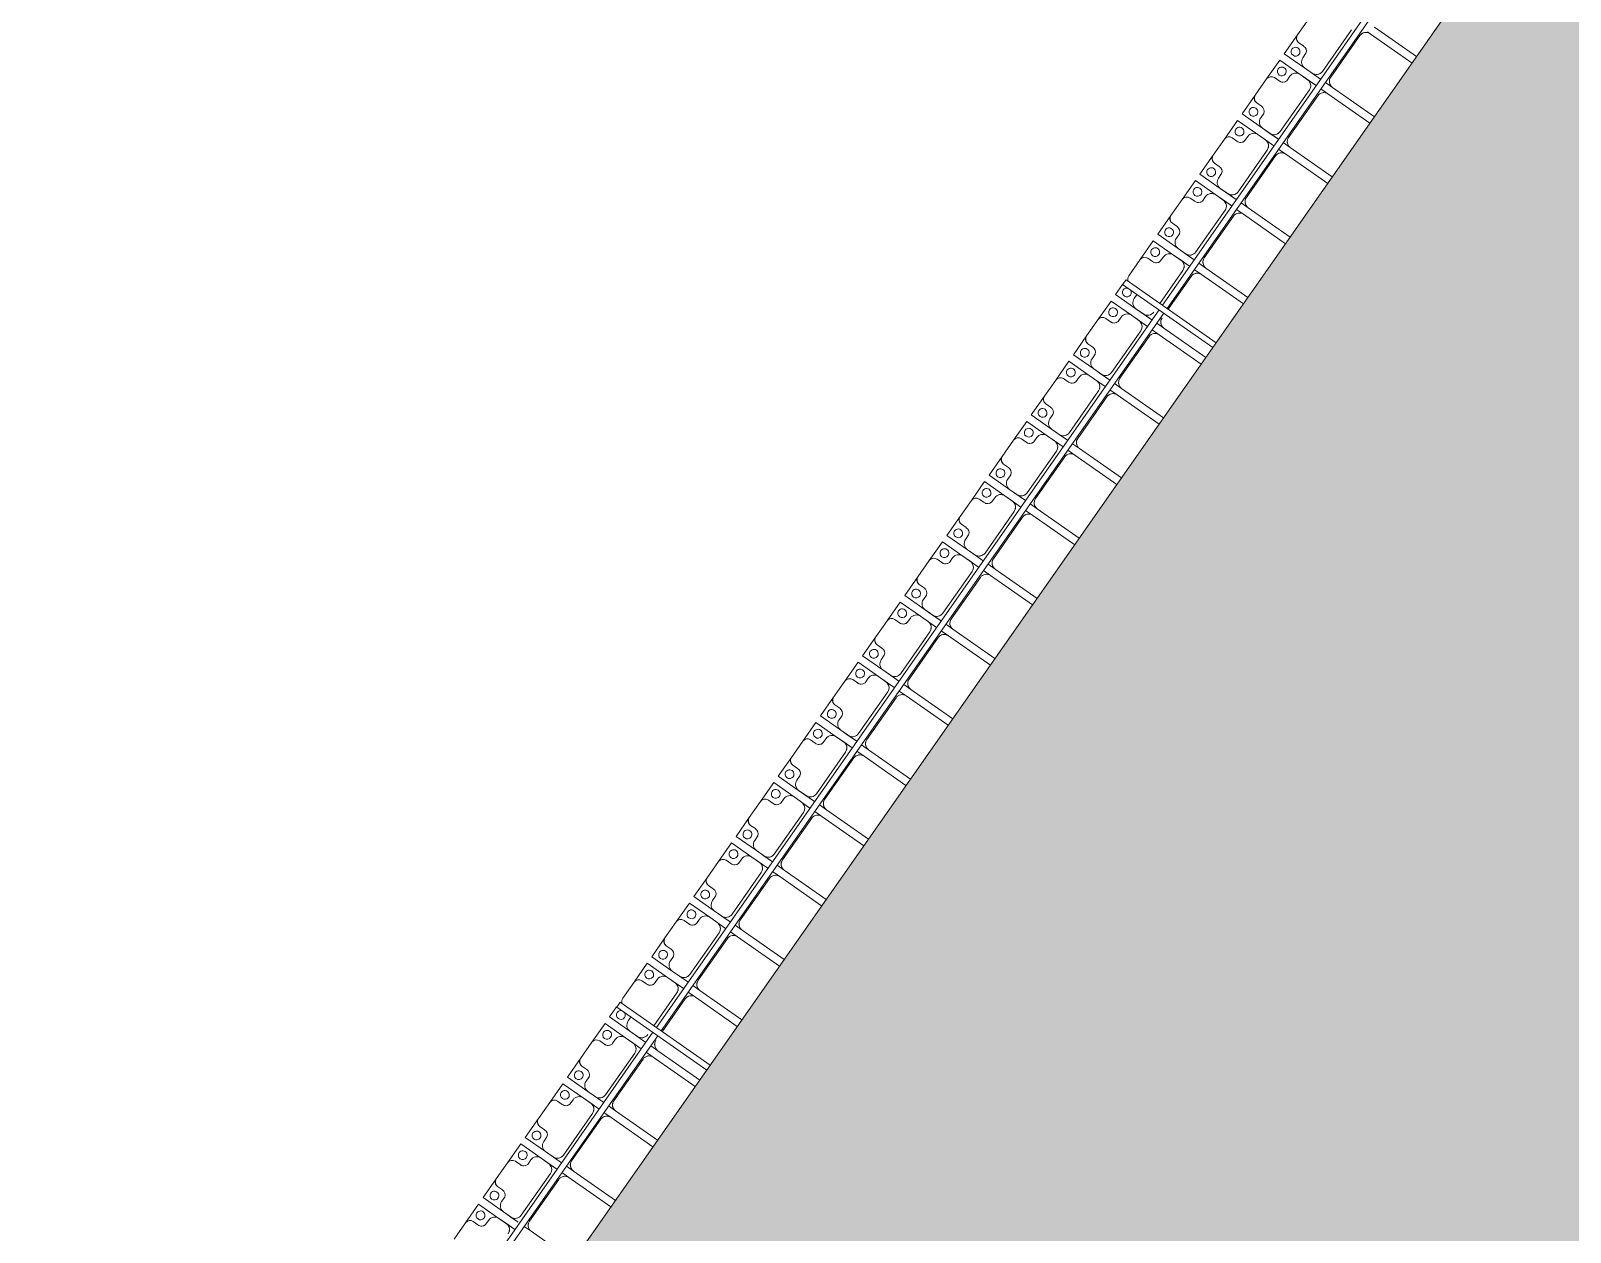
# Model space of a CAD drawing. Header units: millimetres. Extents: x -861324 to 439029, y -308065 to 694685.
# Drawn here: x -465898 to -455428, y 256241 to 264415 of the extents above; entities that cross this region are included whole.
import ezdxf

# ---------------------------------------------------------------- set-up
doc = ezdxf.new("R2010")
doc.units = ezdxf.units.MM
for name, color, linetype, lineweight in [('A-DETL-GENF', 92, 'Continuous', 9), ('A-DETL-THIN', 151, 'Continuous', 9), ('A-GENM', 13, 'Continuous', 9), ('S-BEAM', 12, 'Continuous', 9)]:
    doc.layers.add(name, color=color, linetype=linetype, lineweight=lineweight)

# ---------------------------------------------------------------- blocks, each defined once
blk = doc.blocks.new('Dầm C52 - Hộp 40x60-19816-BỐ TRÍ BÈ PIN HỒ BẢN MÒNG')
at = {"layer": 'S-BEAM', "color": 7}
for p, q in [((-145891, -20), (-145891, 20)), ((-145891, 20), (-145143, 20)), ((-145143, -20), (-145891, -20))]:
    blk.add_line(p, q, dxfattribs=at)
blk = doc.blocks.new('Dai phaodi lai - DẢI PHAO ĐI LẠI-19048-BỐ TRÍ BÈ PIN HỒ BẢN MÒNG')
at = {"layer": 'A-GENM', "color": 7}
for p, q in [((13223, -348), (13223, 0)), ((13277, 0), (13277, -348)), ((13723, -348), (13723, 0)), ((13777, 0), (13777, -348)), ((14223, -348), (14223, 0)), ((14277, 0), (14277, -348)), ((14723, -348), (14723, 0)), ((14777, 0), (14777, -348)), ((15223, -348), (15223, 0)), ((15277, 0), (15277, -348)), ((15723, -348), (15723, 0)), ((15777, 0), (15777, -348)), ((16223, -348), (16223, 0)), ((16277, 0), (16277, -348)), ((16723, -348), (16723, 0)), ((16777, 0), (16777, -348)), ((17223, -348), (17223, 0)), ((17277, 0), (17277, -348)), ((17723, -348), (17723, 0)), ((17777, 0), (17777, -348)), ((18223, -348), (18223, 0)), ((18277, 0), (18277, -348)), ((18723, -348), (18723, 0)), ((18777, 0), (18777, -348)), ((19223, -348), (19223, 0)), ((19277, 0), (19277, -348)), ((19723, -348), (19723, 0)), ((19777, 0), (19777, -348)), ((20223, -348), (20223, 0)), ((20277, 0), (20277, -348)), ((20723, -348), (20723, 0)), ((20777, 0), (20777, -348)), ((21223, -348), (21223, 0)), ((21277, 0), (21277, -348)), ((21723, -348), (21723, 0)), ((21777, 0), (21777, -348)), ((22223, -348), (22223, 0)), ((22277, 0), (22277, -348)), ((22723, -348), (22723, 0)), ((22777, 0), (22777, -348)), ((23223, -348), (23223, 0)), ((13277, -370), (13277, -348)), ((13327, -398), (13673, -398)), ((13723, -348), (13723, -407)), ((13777, -407), (13777, -348)), ((13827, -398), (14173, -398)), ((14223, -348), (14223, -407)), ((14277, -407), (14277, -348)), ((14327, -398), (14673, -398)), ((14723, -348), (14723, -407)), ((14777, -407), (14777, -348)), ((14827, -398), (15173, -398)), ((15223, -348), (15223, -407)), ((15277, -407), (15277, -348)), ((15327, -398), (15600, -398)), ((15723, -348), (15723, -407)), ((15777, -407), (15777, -348)), ((15827, -398), (16173, -398)), ((16223, -348), (16223, -407)), ((16277, -407), (16277, -348)), ((16327, -398), (16673, -398)), ((16723, -348), (16723, -407)), ((16777, -407), (16777, -348)), ((16827, -398), (17173, -398)), ((17223, -348), (17223, -407)), ((17277, -407), (17277, -348)), ((17327, -398), (17673, -398)), ((17723, -348), (17723, -407)), ((17777, -407), (17777, -348)), ((17827, -398), (18173, -398)), ((18223, -348), (18223, -407)), ((18277, -407), (18277, -348)), ((18327, -398), (18673, -398)), ((18723, -348), (18723, -407)), ((18777, -407), (18777, -348)), ((18827, -398), (19173, -398)), ((19223, -348), (19223, -407)), ((19277, -407), (19277, -348)), ((19327, -398), (19673, -398)), ((19723, -348), (19723, -407)), ((19777, -407), (19777, -348)), ((19827, -398), (20173, -398)), ((20223, -348), (20223, -407)), ((20277, -407), (20277, -348)), ((20327, -398), (20673, -398)), ((20723, -348), (20723, -407)), ((20777, -407), (20777, -348)), ((20827, -398), (21173, -398)), ((21223, -348), (21223, -407)), ((21277, -407), (21277, -348)), ((21327, -398), (21600, -398)), ((21723, -348), (21723, -407)), ((21777, -407), (21777, -348)), ((21827, -398), (22173, -398)), ((22223, -348), (22223, -407)), ((22277, -407), (22277, -348)), ((22327, -398), (22673, -398)), ((22723, -348), (22723, -407)), ((22777, -407), (22777, -348)), ((22827, -398), (23173, -398)), ((23223, -348), (23223, -407)), ((13673, -467), (13327, -467)), ((13723, -447), (13723, -517)), ((13723, -579), (13723, -517)), ((13777, -517), (13777, -447)), ((13777, -517), (13777, -579)), ((14173, -467), (13827, -467)), ((14223, -447), (14223, -517)), ((14223, -579), (14223, -517)), ((14277, -517), (14277, -447)), ((14277, -517), (14277, -579)), ((14673, -467), (14327, -467)), ((14723, -447), (14723, -517)), ((14723, -579), (14723, -517)), ((14777, -517), (14777, -447)), ((14777, -517), (14777, -579)), ((15173, -467), (14827, -467)), ((15223, -447), (15223, -517)), ((15223, -579), (15223, -517)), ((15277, -517), (15277, -447)), ((15277, -517), (15277, -579)), ((15600, -467), (15327, -467)), ((15723, -447), (15723, -517)), ((15723, -579), (15723, -517)), ((15777, -517), (15777, -447)), ((15777, -517), (15777, -579)), ((16173, -467), (15827, -467)), ((16223, -447), (16223, -517)), ((16223, -579), (16223, -517)), ((16277, -517), (16277, -447)), ((16277, -517), (16277, -579)), ((16673, -467), (16327, -467)), ((16723, -447), (16723, -517)), ((16723, -579), (16723, -517)), ((16777, -517), (16777, -447)), ((16777, -517), (16777, -579)), ((17173, -467), (16827, -467)), ((17223, -447), (17223, -517)), ((17223, -579), (17223, -517)), ((17277, -517), (17277, -447)), ((17277, -517), (17277, -579)), ((17673, -467), (17327, -467)), ((17723, -447), (17723, -517)), ((17723, -579), (17723, -517)), ((17777, -517), (17777, -447)), ((17777, -517), (17777, -579)), ((18173, -467), (17827, -467)), ((18223, -447), (18223, -517)), ((18223, -579), (18223, -517)), ((18277, -510), (18277, -447)), ((18277, -517), (18277, -579)), ((18673, -467), (18327, -467)), ((18723, -447), (18723, -517)), ((18723, -579), (18723, -517)), ((18777, -517), (18777, -447)), ((18777, -517), (18777, -579)), ((19173, -467), (18827, -467)), ((19223, -447), (19223, -517)), ((19223, -579), (19223, -517)), ((19277, -517), (19277, -447)), ((19277, -517), (19277, -579)), ((19673, -467), (19327, -467)), ((19723, -447), (19723, -517)), ((19723, -579), (19723, -517)), ((19777, -517), (19777, -447)), ((19777, -517), (19777, -579)), ((20173, -467), (19827, -467)), ((20223, -447), (20223, -517)), ((20223, -579), (20223, -517)), ((20277, -517), (20277, -447)), ((20277, -517), (20277, -579)), ((20673, -467), (20327, -467)), ((20723, -447), (20723, -517)), ((20723, -579), (20723, -517)), ((20777, -517), (20777, -447)), ((20777, -517), (20777, -579)), ((21173, -467), (20827, -467)), ((21223, -450), (21223, -517)), ((21223, -579), (21223, -517)), ((21277, -517), (21277, -447)), ((21277, -517), (21277, -579)), ((21600, -467), (21327, -467)), ((21723, -447), (21723, -517)), ((21723, -579), (21723, -517)), ((21777, -517), (21777, -447)), ((21777, -517), (21777, -579)), ((22173, -467), (21827, -467)), ((22223, -447), (22223, -517)), ((22223, -579), (22223, -517)), ((22277, -517), (22277, -447)), ((22277, -517), (22277, -579)), ((22673, -467), (22327, -467)), ((22723, -447), (22723, -517)), ((22723, -579), (22723, -517)), ((22777, -517), (22777, -447)), ((22777, -517), (22777, -579)), ((23173, -467), (22827, -467)), ((23223, -457), (23223, -517)), ((23223, -579), (23223, -517)), ((23277, -517), (23277, -447)), ((23277, -517), (23277, -579)), ((13723, -579), (13723, -748)), ((13723, -748), (13723, -579)), ((13777, -748), (13777, -579)), ((13777, -579), (13777, -748)), ((14223, -579), (14223, -748)), ((14223, -748), (14223, -579)), ((14277, -748), (14277, -579)), ((14277, -579), (14277, -748)), ((14723, -579), (14723, -748)), ((14723, -748), (14723, -579)), ((14777, -748), (14777, -579)), ((14777, -579), (14777, -748)), ((15223, -579), (15223, -748)), ((15223, -748), (15223, -579)), ((15277, -748), (15277, -579)), ((15277, -579), (15277, -748)), ((15723, -579), (15723, -748)), ((15723, -748), (15723, -579)), ((15777, -748), (15777, -579)), ((15777, -579), (15777, -748)), ((16223, -579), (16223, -748)), ((16223, -748), (16223, -579)), ((16277, -748), (16277, -579)), ((16277, -579), (16277, -748)), ((16723, -579), (16723, -748)), ((16723, -748), (16723, -579)), ((16777, -748), (16777, -579)), ((16777, -579), (16777, -748)), ((17223, -579), (17223, -748)), ((17223, -748), (17223, -579)), ((17277, -748), (17277, -579)), ((17277, -579), (17277, -748)), ((17723, -579), (17723, -748)), ((17723, -748), (17723, -579)), ((17777, -748), (17777, -579)), ((17777, -579), (17777, -748)), ((18223, -579), (18223, -748)), ((18223, -748), (18223, -579)), ((18277, -748), (18277, -579)), ((18277, -579), (18277, -748)), ((18723, -579), (18723, -748)), ((18723, -748), (18723, -579)), ((18777, -748), (18777, -579)), ((18777, -579), (18777, -748)), ((19223, -579), (19223, -748)), ((19223, -748), (19223, -579)), ((19277, -748), (19277, -579)), ((19277, -579), (19277, -748)), ((19723, -579), (19723, -748)), ((19723, -748), (19723, -579)), ((19777, -748), (19777, -579)), ((19777, -579), (19777, -748)), ((20223, -579), (20223, -748)), ((20223, -748), (20223, -579)), ((20277, -748), (20277, -579)), ((20277, -579), (20277, -748)), ((20723, -579), (20723, -748)), ((20723, -748), (20723, -579)), ((20777, -748), (20777, -579)), ((20777, -579), (20777, -748)), ((21223, -579), (21223, -748)), ((21223, -748), (21223, -579)), ((21277, -748), (21277, -579)), ((21277, -579), (21277, -748)), ((21723, -579), (21723, -748)), ((21723, -748), (21723, -579)), ((21777, -748), (21777, -579)), ((21777, -579), (21777, -748)), ((22223, -579), (22223, -748)), ((22223, -748), (22223, -579)), ((22277, -748), (22277, -579)), ((22277, -579), (22277, -748)), ((22723, -579), (22723, -748)), ((22723, -748), (22723, -579)), ((22777, -748), (22777, -579)), ((22777, -579), (22777, -748)), ((23223, -579), (23223, -748)), ((23223, -748), (23223, -579)), ((23277, -748), (23277, -579)), ((23277, -579), (23277, -748)), ((13605, -710), (13605, -671)), ((13636, -629), (13673, -629)), ((13636, -629), (13673, -629)), ((13673, -629), (13636, -629)), ((13827, -629), (13864, -629)), ((13827, -629), (13864, -629)), ((13864, -629), (13827, -629)), ((13895, -671), (13895, -710)), ((14105, -710), (14105, -671)), ((14136, -629), (14173, -629)), ((14136, -629), (14173, -629)), ((14173, -629), (14136, -629)), ((14327, -629), (14364, -629)), ((14327, -629), (14364, -629)), ((14364, -629), (14327, -629)), ((14395, -671), (14395, -710)), ((14605, -710), (14605, -671)), ((14636, -629), (14673, -629)), ((14636, -629), (14673, -629)), ((14673, -629), (14636, -629)), ((14827, -629), (14864, -629)), ((14827, -629), (14864, -629)), ((14864, -629), (14827, -629)), ((14895, -671), (14895, -710)), ((15105, -710), (15105, -671)), ((15136, -629), (15173, -629)), ((15136, -629), (15173, -629)), ((15173, -629), (15136, -629)), ((15327, -629), (15364, -629)), ((15327, -629), (15364, -629)), ((15364, -629), (15327, -629)), ((15395, -671), (15395, -710)), ((15636, -629), (15673, -629)), ((15636, -629), (15673, -629)), ((15673, -629), (15636, -629)), ((15827, -629), (15864, -629)), ((15827, -629), (15864, -629)), ((15864, -629), (15827, -629)), ((15895, -671), (15895, -710)), ((16105, -710), (16105, -671)), ((16136, -629), (16173, -629)), ((16136, -629), (16173, -629)), ((16173, -629), (16136, -629)), ((16327, -629), (16364, -629)), ((16327, -629), (16364, -629)), ((16364, -629), (16327, -629)), ((16395, -671), (16395, -710)), ((16605, -710), (16605, -671)), ((16636, -629), (16673, -629)), ((16636, -629), (16673, -629)), ((16673, -629), (16636, -629)), ((16827, -629), (16864, -629)), ((16827, -629), (16864, -629)), ((16864, -629), (16827, -629)), ((16895, -671), (16895, -710)), ((17105, -710), (17105, -671)), ((17136, -629), (17173, -629)), ((17136, -629), (17173, -629)), ((17173, -629), (17136, -629)), ((17327, -629), (17364, -629)), ((17327, -629), (17364, -629)), ((17364, -629), (17327, -629)), ((17395, -671), (17395, -710)), ((17605, -710), (17605, -671)), ((17636, -629), (17673, -629)), ((17636, -629), (17673, -629)), ((17673, -629), (17636, -629)), ((17827, -629), (17864, -629)), ((17827, -629), (17864, -629)), ((17864, -629), (17827, -629)), ((17895, -671), (17895, -710)), ((18105, -710), (18105, -671)), ((18136, -629), (18173, -629)), ((18136, -629), (18173, -629)), ((18173, -629), (18136, -629)), ((18327, -629), (18364, -629)), ((18327, -629), (18364, -629)), ((18364, -629), (18327, -629)), ((18395, -671), (18395, -710)), ((18605, -710), (18605, -671)), ((18636, -629), (18673, -629)), ((18636, -629), (18673, -629)), ((18673, -629), (18636, -629)), ((18827, -629), (18864, -629)), ((18827, -629), (18864, -629)), ((18864, -629), (18827, -629)), ((18895, -671), (18895, -710)), ((19105, -710), (19105, -671)), ((19136, -629), (19173, -629)), ((19136, -629), (19173, -629)), ((19173, -629), (19136, -629)), ((19327, -629), (19364, -629)), ((19327, -629), (19364, -629)), ((19364, -629), (19327, -629)), ((19395, -671), (19395, -710)), ((19605, -710), (19605, -671)), ((19636, -629), (19673, -629)), ((19636, -629), (19673, -629)), ((19673, -629), (19636, -629)), ((19827, -629), (19864, -629)), ((19827, -629), (19864, -629)), ((19864, -629), (19827, -629)), ((19895, -671), (19895, -710)), ((20105, -710), (20105, -671)), ((20136, -629), (20173, -629)), ((20136, -629), (20173, -629)), ((20173, -629), (20136, -629)), ((20327, -629), (20364, -629)), ((20327, -629), (20364, -629)), ((20364, -629), (20327, -629)), ((20395, -671), (20395, -710)), ((20605, -710), (20605, -671)), ((20636, -629), (20673, -629)), ((20636, -629), (20673, -629)), ((20673, -629), (20636, -629)), ((20827, -629), (20864, -629)), ((20827, -629), (20864, -629)), ((20864, -629), (20827, -629)), ((20895, -671), (20895, -710)), ((21105, -710), (21105, -671)), ((21136, -629), (21173, -629)), ((21136, -629), (21173, -629)), ((21173, -629), (21136, -629)), ((21327, -629), (21364, -629)), ((21327, -629), (21349, -629)), ((21349, -629), (21327, -629)), ((21395, -671), (21395, -710)), ((21395, -695), (21395, -710)), ((21395, -710), (21395, -695)), ((21636, -629), (21673, -629)), ((21636, -629), (21673, -629)), ((21673, -629), (21636, -629)), ((21827, -629), (21864, -629)), ((21827, -629), (21864, -629)), ((21864, -629), (21827, -629)), ((21895, -671), (21895, -710)), ((22105, -710), (22105, -671)), ((22136, -629), (22173, -629)), ((22136, -629), (22173, -629)), ((22173, -629), (22136, -629)), ((22327, -629), (22364, -629)), ((22327, -629), (22364, -629)), ((22364, -629), (22327, -629)), ((22395, -671), (22395, -710)), ((22605, -710), (22605, -671)), ((22636, -629), (22673, -629)), ((22636, -629), (22673, -629)), ((22673, -629), (22636, -629)), ((22827, -629), (22864, -629)), ((22827, -629), (22864, -629)), ((22864, -629), (22827, -629)), ((22895, -671), (22895, -710)), ((22895, -687), (22895, -710)), ((22895, -710), (22895, -687)), ((23105, -710), (23105, -671)), ((23136, -629), (23173, -629)), ((23136, -629), (23173, -629)), ((23173, -629), (23136, -629)), ((23327, -629), (23364, -629)), ((23327, -629), (23364, -629)), ((23364, -629), (23327, -629)), ((23395, -671), (23395, -710)), ((13433, -748), (13567, -748)), ((13723, -748), (13567, -748)), ((13567, -748), (13723, -748)), ((13933, -748), (13777, -748)), ((13777, -748), (13933, -748)), ((13933, -748), (14067, -748)), ((14223, -748), (14067, -748)), ((14067, -748), (14223, -748)), ((14433, -748), (14277, -748)), ((14277, -748), (14433, -748)), ((14433, -748), (14567, -748)), ((14723, -748), (14567, -748)), ((14567, -748), (14723, -748)), ((14933, -748), (14777, -748)), ((14777, -748), (14933, -748)), ((14933, -748), (15067, -748)), ((15223, -748), (15067, -748)), ((15067, -748), (15223, -748)), ((15433, -748), (15277, -748)), ((15277, -748), (15433, -748)), ((15433, -748), (15567, -748)), ((15723, -748), (15640, -748)), ((15640, -748), (15723, -748)), ((15933, -748), (15777, -748)), ((15777, -748), (15933, -748)), ((15933, -748), (16067, -748)), ((16223, -748), (16067, -748)), ((16067, -748), (16223, -748)), ((16433, -748), (16277, -748)), ((16277, -748), (16433, -748)), ((16433, -748), (16567, -748)), ((16723, -748), (16567, -748)), ((16567, -748), (16723, -748)), ((16933, -748), (16777, -748)), ((16777, -748), (16933, -748)), ((16933, -748), (17067, -748)), ((17223, -748), (17067, -748)), ((17067, -748), (17223, -748)), ((17433, -748), (17277, -748)), ((17277, -748), (17433, -748)), ((17433, -748), (17567, -748)), ((17723, -748), (17567, -748)), ((17567, -748), (17723, -748)), ((17933, -748), (17777, -748)), ((17777, -748), (17933, -748)), ((17933, -748), (18067, -748)), ((18223, -748), (18067, -748)), ((18067, -748), (18223, -748)), ((18433, -748), (18277, -748)), ((18277, -748), (18433, -748)), ((18433, -748), (18567, -748)), ((18723, -748), (18567, -748)), ((18567, -748), (18723, -748)), ((18933, -748), (18777, -748)), ((18777, -748), (18933, -748)), ((18933, -748), (19067, -748)), ((19223, -748), (19067, -748)), ((19067, -748), (19223, -748)), ((19433, -748), (19277, -748)), ((19277, -748), (19433, -748)), ((19433, -748), (19567, -748)), ((19723, -748), (19567, -748)), ((19567, -748), (19723, -748)), ((19933, -748), (19777, -748)), ((19777, -748), (19933, -748)), ((19933, -748), (20067, -748)), ((20223, -748), (20067, -748)), ((20067, -748), (20223, -748)), ((20433, -748), (20277, -748)), ((20277, -748), (20433, -748)), ((20433, -748), (20567, -748)), ((20723, -748), (20567, -748)), ((20567, -748), (20723, -748)), ((20933, -748), (20777, -748)), ((20777, -748), (20933, -748)), ((20933, -748), (21067, -748)), ((21223, -748), (21067, -748)), ((21067, -748), (21223, -748)), ((21433, -748), (21277, -748)), ((21277, -748), (21433, -748)), ((21433, -748), (21567, -748)), ((21723, -748), (21640, -748)), ((21640, -748), (21723, -748)), ((21933, -748), (21777, -748)), ((21777, -748), (21933, -748)), ((21933, -748), (22067, -748)), ((22223, -748), (22067, -748)), ((22067, -748), (22223, -748)), ((22433, -748), (22277, -748)), ((22277, -748), (22433, -748)), ((22433, -748), (22567, -748)), ((22723, -748), (22567, -748)), ((22567, -748), (22723, -748)), ((22933, -748), (22777, -748)), ((22777, -748), (22933, -748)), ((22933, -748), (23067, -748)), ((23223, -748), (23067, -748)), ((23067, -748), (23223, -748)), ((23433, -748), (23277, -748)), ((23277, -748), (23433, -748)), ((23433, -748), (23567, -748))]:
    blk.add_line(p, q, dxfattribs=at)
at = {"layer": 'A-GENM', "color": 9}
for p, q in [((13723, -348), (13723, -407)), ((13777, -407), (13777, -348)), ((14223, -348), (14223, -407)), ((14277, -407), (14277, -348)), ((14723, -348), (14723, -407)), ((14777, -407), (14777, -348)), ((15223, -348), (15223, -407)), ((15277, -407), (15277, -348)), ((15723, -348), (15723, -407)), ((15777, -407), (15777, -348)), ((16223, -348), (16223, -407)), ((16277, -407), (16277, -348)), ((16723, -348), (16723, -407)), ((16777, -407), (16777, -348)), ((17223, -348), (17223, -407)), ((17277, -407), (17277, -348)), ((17723, -348), (17723, -407)), ((17777, -407), (17777, -348)), ((18223, -348), (18223, -407)), ((18277, -407), (18277, -348)), ((18723, -348), (18723, -407)), ((18777, -407), (18777, -348)), ((19223, -348), (19223, -407)), ((19277, -407), (19277, -348)), ((19723, -348), (19723, -407)), ((19777, -407), (19777, -348)), ((20223, -348), (20223, -407)), ((20277, -407), (20277, -348)), ((20723, -348), (20723, -407)), ((20777, -407), (20777, -348)), ((21223, -348), (21223, -407)), ((21277, -407), (21277, -348)), ((21723, -348), (21723, -407)), ((21777, -407), (21777, -348)), ((22223, -348), (22223, -407)), ((22277, -407), (22277, -348)), ((22723, -348), (22723, -407)), ((22777, -407), (22777, -348)), ((23223, -348), (23223, -407)), ((13723, -447), (13723, -579)), ((13777, -579), (13777, -447)), ((14223, -447), (14223, -579)), ((14277, -579), (14277, -447)), ((14723, -447), (14723, -579)), ((14777, -579), (14777, -447)), ((15223, -447), (15223, -579)), ((15277, -579), (15277, -447)), ((15723, -447), (15723, -579)), ((15777, -579), (15777, -447)), ((16223, -447), (16223, -579)), ((16277, -579), (16277, -447)), ((16723, -447), (16723, -579)), ((16777, -579), (16777, -447)), ((17223, -447), (17223, -579)), ((17277, -579), (17277, -447)), ((17723, -447), (17723, -579)), ((17777, -579), (17777, -447)), ((18223, -447), (18223, -579)), ((18277, -579), (18277, -447)), ((18723, -447), (18723, -579)), ((18777, -579), (18777, -447)), ((19223, -447), (19223, -579)), ((19277, -579), (19277, -447)), ((19723, -447), (19723, -579)), ((19777, -579), (19777, -447)), ((20223, -447), (20223, -579)), ((20277, -579), (20277, -447)), ((20723, -447), (20723, -579)), ((20777, -579), (20777, -447)), ((21223, -450), (21223, -579)), ((21277, -579), (21277, -447)), ((21723, -447), (21723, -579)), ((21777, -579), (21777, -447)), ((22223, -447), (22223, -579)), ((22277, -579), (22277, -447)), ((22723, -447), (22723, -579)), ((22777, -579), (22777, -447)), ((23223, -457), (23223, -579)), ((23277, -579), (23277, -447)), ((13673, -629), (13636, -629)), ((13864, -629), (13827, -629)), ((14173, -629), (14136, -629)), ((14364, -629), (14327, -629)), ((14673, -629), (14636, -629)), ((14864, -629), (14827, -629)), ((15173, -629), (15136, -629)), ((15364, -629), (15327, -629)), ((15673, -629), (15636, -629)), ((15864, -629), (15827, -629)), ((16173, -629), (16136, -629)), ((16364, -629), (16327, -629)), ((16673, -629), (16636, -629)), ((16864, -629), (16827, -629)), ((17173, -629), (17136, -629)), ((17364, -629), (17327, -629)), ((17673, -629), (17636, -629)), ((17864, -629), (17827, -629)), ((18173, -629), (18136, -629)), ((18364, -629), (18327, -629)), ((18673, -629), (18636, -629)), ((18864, -629), (18827, -629)), ((19173, -629), (19136, -629)), ((19364, -629), (19327, -629)), ((19673, -629), (19636, -629)), ((19864, -629), (19827, -629)), ((20173, -629), (20136, -629)), ((20364, -629), (20327, -629)), ((20673, -629), (20636, -629)), ((20864, -629), (20827, -629)), ((21173, -629), (21136, -629)), ((21349, -629), (21327, -629)), ((21395, -710), (21395, -695)), ((21673, -629), (21636, -629)), ((21864, -629), (21827, -629)), ((22173, -629), (22136, -629)), ((22364, -629), (22327, -629)), ((22673, -629), (22636, -629)), ((22864, -629), (22827, -629)), ((22895, -710), (22895, -687)), ((23173, -629), (23136, -629)), ((23364, -629), (23327, -629))]:
    blk.add_line(p, q, dxfattribs=at)
at = {"layer": 'A-GENM', "color": 7}
for centre, radius, start, end in [((13327, -348), 50, 180, 270), ((13327, -348), 50, 180, 255), ((13673, -348), 50, 270, 360), ((13673, -348), 50, 270, 345), ((13827, -348), 50, 180, 270), ((13827, -348), 50, 180, 255), ((14173, -348), 50, 270, 360), ((14173, -348), 50, 270, 345), ((14327, -348), 50, 180, 270), ((14327, -348), 50, 180, 255), ((14673, -348), 50, 270, 360), ((14673, -348), 50, 270, 345), ((14827, -348), 50, 180, 270), ((14827, -348), 50, 180, 255), ((15173, -348), 50, 270, 360), ((15173, -348), 50, 270, 345), ((15327, -348), 50, 180, 270), ((15327, -348), 50, 180, 255), ((15673, -348), 50, 270, 360), ((15673, -348), 50, 270, 345), ((15827, -348), 50, 180, 270), ((15827, -348), 50, 180, 255), ((16173, -348), 50, 270, 360), ((16173, -348), 50, 270, 345), ((16327, -348), 50, 180, 270), ((16327, -348), 50, 180, 255), ((16673, -348), 50, 270, 360), ((16673, -348), 50, 270, 345), ((16827, -348), 50, 180, 270), ((16827, -348), 50, 180, 255), ((17173, -348), 50, 270, 360), ((17173, -348), 50, 270, 345), ((17327, -348), 50, 180, 270), ((17327, -348), 50, 180, 255), ((17673, -348), 50, 270, 360), ((17673, -348), 50, 270, 345), ((17827, -348), 50, 180, 270), ((17827, -348), 50, 180, 255), ((18173, -348), 50, 270, 360), ((18173, -348), 50, 270, 345), ((18327, -348), 50, 180, 270), ((18327, -348), 50, 180, 255), ((18673, -348), 50, 270, 360), ((18673, -348), 50, 270, 345), ((18827, -348), 50, 180, 270), ((18827, -348), 50, 180, 255), ((19173, -348), 50, 270, 360), ((19173, -348), 50, 270, 345), ((19327, -348), 50, 180, 270), ((19327, -348), 50, 180, 255), ((19673, -348), 50, 270, 360), ((19673, -348), 50, 270, 345), ((19827, -348), 50, 180, 270), ((19827, -348), 50, 180, 255), ((20173, -348), 50, 270, 360), ((20173, -348), 50, 270, 345), ((20327, -348), 50, 180, 270), ((20327, -348), 50, 180, 255), ((20673, -348), 50, 270, 360), ((20673, -348), 50, 270, 345), ((20827, -348), 50, 180, 270), ((20827, -348), 50, 180, 255), ((21173, -348), 50, 270, 360), ((21173, -348), 50, 270, 345), ((21327, -348), 50, 180, 270), ((21327, -348), 50, 180, 255), ((21673, -348), 50, 270, 360), ((21673, -348), 50, 270, 345), ((21827, -348), 50, 180, 270), ((21827, -348), 50, 180, 255), ((22173, -348), 50, 270, 360), ((22173, -348), 50, 270, 345), ((22327, -348), 50, 180, 270), ((22327, -348), 50, 180, 255), ((22673, -348), 50, 270, 360), ((22673, -348), 50, 270, 345), ((22827, -348), 50, 180, 270), ((22827, -348), 50, 180, 255), ((23173, -348), 50, 270, 360), ((23173, -348), 50, 270, 345), ((13673, -517), 50, 360, 90), ((13673, -517), 50, 360, 75), ((13827, -517), 50, 90, 180), ((13827, -517), 50, 90, 165), ((14173, -517), 50, 360, 90), ((14173, -517), 50, 360, 75), ((14327, -517), 50, 90, 180), ((14327, -517), 50, 90, 165), ((14673, -517), 50, 360, 90), ((14673, -517), 50, 360, 75), ((14827, -517), 50, 90, 180), ((14827, -517), 50, 90, 165), ((15173, -517), 50, 360, 90), ((15173, -517), 50, 360, 75), ((15327, -517), 50, 90, 180), ((15327, -517), 50, 90, 165), ((15673, -517), 50, 360, 90), ((15673, -517), 50, 360, 75), ((15827, -517), 50, 90, 180), ((15827, -517), 50, 90, 165), ((16173, -517), 50, 360, 90), ((16173, -517), 50, 360, 75), ((16327, -517), 50, 90, 180), ((16327, -517), 50, 90, 165), ((16673, -517), 50, 360, 90), ((16673, -517), 50, 360, 75), ((16827, -517), 50, 90, 180), ((16827, -517), 50, 90, 165), ((17173, -517), 50, 360, 90), ((17173, -517), 50, 360, 75), ((17327, -517), 50, 90, 180), ((17327, -517), 50, 90, 165), ((17673, -517), 50, 360, 90), ((17673, -517), 50, 360, 75), ((17827, -517), 50, 90, 180), ((17827, -517), 50, 90, 165), ((18173, -517), 50, 360, 90), ((18173, -517), 50, 360, 75), ((18327, -517), 50, 90, 180), ((18327, -517), 50, 90, 165), ((18673, -517), 50, 360, 90), ((18673, -517), 50, 360, 75), ((18827, -517), 50, 90, 180), ((18827, -517), 50, 90, 165), ((19173, -517), 50, 360, 90), ((19173, -517), 50, 360, 75), ((19327, -517), 50, 90, 180), ((19327, -517), 50, 90, 165), ((19673, -517), 50, 360, 90), ((19673, -517), 50, 360, 75), ((19827, -517), 50, 90, 180), ((19827, -517), 50, 90, 165), ((20173, -517), 50, 360, 90), ((20173, -517), 50, 360, 75), ((20327, -517), 50, 90, 180), ((20327, -517), 50, 90, 165), ((20673, -517), 50, 360, 90), ((20673, -517), 50, 360, 75), ((20827, -517), 50, 90, 180), ((20827, -517), 50, 90, 165), ((21173, -517), 50, 360, 90), ((21173, -517), 50, 360, 75), ((21327, -517), 50, 90, 180), ((21327, -517), 50, 90, 165), ((21673, -517), 50, 360, 90), ((21673, -517), 50, 360, 75), ((21827, -517), 50, 90, 180), ((21827, -517), 50, 90, 165), ((22173, -517), 50, 360, 90), ((22173, -517), 50, 360, 75), ((22327, -517), 50, 90, 180), ((22327, -517), 50, 90, 165), ((22673, -517), 50, 360, 90), ((22673, -517), 50, 360, 75), ((22827, -517), 50, 90, 180), ((22827, -517), 50, 90, 165), ((23173, -517), 50, 360, 90), ((23173, -517), 50, 360, 75), ((23327, -517), 50, 90, 180), ((23327, -517), 50, 90, 165), ((13673, -579), 50, 270, 360), ((13673, -579), 50, 270, 360), ((13673, -579), 50, 270, 360), ((13827, -579), 50, 180, 270), ((13827, -579), 50, 180, 270), ((13827, -579), 50, 180, 270), ((14173, -579), 50, 270, 360), ((14173, -579), 50, 270, 360), ((14173, -579), 50, 270, 360), ((14327, -579), 50, 180, 270), ((14327, -579), 50, 180, 270), ((14327, -579), 50, 180, 270), ((14673, -579), 50, 270, 360), ((14673, -579), 50, 270, 360), ((14673, -579), 50, 270, 360), ((14827, -579), 50, 180, 270), ((14827, -579), 50, 180, 270), ((14827, -579), 50, 180, 270), ((15173, -579), 50, 270, 360), ((15173, -579), 50, 270, 360), ((15173, -579), 50, 270, 360), ((15327, -579), 50, 180, 270), ((15327, -579), 50, 180, 270), ((15327, -579), 50, 180, 270), ((15673, -579), 50, 270, 360), ((15673, -579), 50, 270, 360), ((15673, -579), 50, 270, 360), ((15827, -579), 50, 180, 270), ((15827, -579), 50, 180, 270), ((15827, -579), 50, 180, 270), ((16173, -579), 50, 270, 360), ((16173, -579), 50, 270, 360), ((16173, -579), 50, 270, 360), ((16327, -579), 50, 180, 270), ((16327, -579), 50, 180, 270), ((16327, -579), 50, 180, 270), ((16673, -579), 50, 270, 360), ((16673, -579), 50, 270, 360), ((16673, -579), 50, 270, 360), ((16827, -579), 50, 180, 270), ((16827, -579), 50, 180, 270), ((16827, -579), 50, 180, 270), ((17173, -579), 50, 270, 360), ((17173, -579), 50, 270, 360), ((17173, -579), 50, 270, 360), ((17327, -579), 50, 180, 270), ((17327, -579), 50, 180, 270), ((17327, -579), 50, 180, 270), ((17673, -579), 50, 270, 360), ((17673, -579), 50, 270, 360), ((17673, -579), 50, 270, 360), ((17827, -579), 50, 180, 270), ((17827, -579), 50, 180, 270), ((17827, -579), 50, 180, 270), ((18173, -579), 50, 270, 360), ((18173, -579), 50, 270, 360), ((18173, -579), 50, 270, 360), ((18327, -579), 50, 180, 270), ((18327, -579), 50, 180, 270), ((18327, -579), 50, 180, 270), ((18673, -579), 50, 270, 360), ((18673, -579), 50, 270, 360), ((18673, -579), 50, 270, 360), ((18827, -579), 50, 180, 270), ((18827, -579), 50, 180, 270), ((18827, -579), 50, 180, 270), ((19173, -579), 50, 270, 360), ((19173, -579), 50, 270, 360), ((19173, -579), 50, 270, 360), ((19327, -579), 50, 180, 270), ((19327, -579), 50, 180, 270), ((19327, -579), 50, 180, 270), ((19673, -579), 50, 270, 360), ((19673, -579), 50, 270, 360), ((19673, -579), 50, 270, 360), ((19827, -579), 50, 180, 270), ((19827, -579), 50, 180, 270), ((19827, -579), 50, 180, 270), ((20173, -579), 50, 270, 360), ((20173, -579), 50, 270, 360), ((20173, -579), 50, 270, 360), ((20327, -579), 50, 180, 270), ((20327, -579), 50, 180, 270), ((20327, -579), 50, 180, 270), ((20673, -579), 50, 270, 360), ((20673, -579), 50, 270, 360), ((20673, -579), 50, 270, 360), ((20827, -579), 50, 180, 270), ((20827, -579), 50, 180, 270), ((20827, -579), 50, 180, 270), ((21173, -579), 50, 270, 360), ((21173, -579), 50, 270, 360), ((21173, -579), 50, 270, 360), ((21327, -579), 50, 180, 270), ((21327, -579), 50, 180, 270), ((21327, -579), 50, 180, 270), ((21673, -579), 50, 270, 360), ((21673, -579), 50, 270, 360), ((21673, -579), 50, 270, 360), ((21827, -579), 50, 180, 270), ((21827, -579), 50, 180, 270), ((21827, -579), 50, 180, 270), ((22173, -579), 50, 270, 360), ((22173, -579), 50, 270, 360), ((22173, -579), 50, 270, 360), ((22327, -579), 50, 180, 270), ((22327, -579), 50, 180, 270), ((22327, -579), 50, 180, 270), ((22673, -579), 50, 270, 360), ((22673, -579), 50, 270, 360), ((22673, -579), 50, 270, 360), ((22827, -579), 50, 180, 270), ((22827, -579), 50, 180, 270), ((22827, -579), 50, 180, 270), ((23173, -579), 50, 270, 360), ((23173, -579), 50, 270, 360), ((23173, -579), 50, 270, 360), ((23327, -579), 50, 180, 270), ((23327, -579), 50, 180, 270), ((23327, -579), 50, 180, 270), ((13567, -710), 38, 270, 360), ((13567, -710), 38, 270, 345), ((13567, -710), 38, 270, 345), ((13645, -668), 40, 103.1885, 183.5081), ((13645, -668), 40, 103.1885, 183.5081), ((13645, -668), 40, 103.1885, 183.5081), ((13668, -693), 30, 90, 270), ((13668, -693), 30, 90, 270), ((13668, -693), 30, 270, 90), ((13668, -693), 30, 270, 90), ((13832, -693), 30, 90, 270), ((13832, -693), 30, 90, 270), ((13832, -693), 30, 270, 90), ((13832, -693), 30, 270, 90), ((13855, -668), 40, 356.4919, 76.8115), ((13855, -668), 40, 50.0383, 76.8115), ((13855, -668), 40, 50.0383, 76.8115), ((13855, -668), 40, 356.4919, 36.6517), ((13855, -668), 40, 356.4919, 36.6517), ((13933, -710), 38, 180, 270), ((13933, -710), 38, 180, 270), ((13933, -710), 38, 180, 270), ((14067, -710), 38, 270, 360), ((14067, -710), 38, 270, 345), ((14067, -710), 38, 270, 345), ((14145, -668), 40, 103.1885, 183.5081), ((14145, -668), 40, 103.1885, 183.5081), ((14145, -668), 40, 103.1885, 183.5081), ((14168, -693), 30, 90, 270), ((14168, -693), 30, 90, 270), ((14168, -693), 30, 270, 90), ((14168, -693), 30, 270, 90), ((14332, -693), 30, 90, 270), ((14332, -693), 30, 90, 270), ((14332, -693), 30, 270, 90), ((14332, -693), 30, 270, 90), ((14355, -668), 40, 356.4919, 76.8115), ((14355, -668), 40, 50.0383, 76.8115), ((14355, -668), 40, 50.0383, 76.8115), ((14355, -668), 40, 356.4919, 36.6517), ((14355, -668), 40, 356.4919, 36.6517), ((14433, -710), 38, 180, 270), ((14433, -710), 38, 180, 270), ((14433, -710), 38, 180, 270), ((14567, -710), 38, 270, 360), ((14567, -710), 38, 270, 345), ((14567, -710), 38, 270, 345), ((14645, -668), 40, 103.1885, 183.5081), ((14645, -668), 40, 103.1885, 183.5081), ((14645, -668), 40, 103.1885, 183.5081), ((14668, -693), 30, 90, 270), ((14668, -693), 30, 90, 270), ((14668, -693), 30, 270, 90), ((14668, -693), 30, 270, 90), ((14832, -693), 30, 90, 270), ((14832, -693), 30, 90, 270), ((14832, -693), 30, 270, 90), ((14832, -693), 30, 270, 90), ((14855, -668), 40, 356.4919, 76.8115), ((14855, -668), 40, 50.0383, 76.8115), ((14855, -668), 40, 50.0383, 76.8115), ((14855, -668), 40, 356.4919, 36.6517), ((14855, -668), 40, 356.4919, 36.6517), ((14933, -710), 38, 180, 270), ((14933, -710), 38, 180, 270), ((14933, -710), 38, 180, 270), ((15067, -710), 38, 270, 360), ((15067, -710), 38, 270, 345), ((15067, -710), 38, 270, 345), ((15145, -668), 40, 103.1885, 183.5081), ((15145, -668), 40, 103.1885, 183.5081), ((15145, -668), 40, 103.1885, 183.5081), ((15168, -693), 30, 90, 270), ((15168, -693), 30, 90, 270), ((15168, -693), 30, 270, 90), ((15168, -693), 30, 270, 90), ((15332, -693), 30, 90, 270), ((15332, -693), 30, 90, 270), ((15332, -693), 30, 270, 90), ((15332, -693), 30, 270, 90), ((15355, -668), 40, 356.4919, 76.8115), ((15355, -668), 40, 50.0383, 76.8115), ((15355, -668), 40, 50.0383, 76.8115), ((15355, -668), 40, 356.4919, 36.6517), ((15355, -668), 40, 356.4919, 36.6517), ((15433, -710), 38, 180, 270), ((15433, -710), 38, 180, 270), ((15433, -710), 38, 180, 270), ((15567, -710), 38, 270, 330), ((15567, -710), 38, 270, 330), ((15567, -710), 38, 270, 330), ((15668, -693), 30, 90, 165), ((15668, -693), 30, 90, 165), ((15668, -693), 30, 195, 270), ((15668, -693), 30, 195, 270), ((15668, -693), 30, 270, 90), ((15668, -693), 30, 270, 90), ((15832, -693), 30, 90, 270), ((15832, -693), 30, 90, 270), ((15832, -693), 30, 270, 90), ((15832, -693), 30, 270, 90), ((15855, -668), 40, 356.4919, 76.8115), ((15855, -668), 40, 50.0383, 76.8115), ((15855, -668), 40, 50.0383, 76.8115), ((15855, -668), 40, 356.4919, 36.6517), ((15855, -668), 40, 356.4919, 36.6517), ((15933, -710), 38, 180, 270), ((15933, -710), 38, 180, 270), ((15933, -710), 38, 180, 270), ((16067, -710), 38, 270, 360), ((16067, -710), 38, 270, 345), ((16067, -710), 38, 270, 345), ((16145, -668), 40, 103.1885, 183.5081), ((16145, -668), 40, 103.1885, 183.5081), ((16145, -668), 40, 103.1885, 183.5081), ((16168, -693), 30, 90, 270), ((16168, -693), 30, 90, 270), ((16168, -693), 30, 270, 90), ((16168, -693), 30, 270, 90), ((16332, -693), 30, 90, 270), ((16332, -693), 30, 90, 270), ((16332, -693), 30, 270, 90), ((16332, -693), 30, 270, 90), ((16355, -668), 40, 356.4919, 76.8115), ((16355, -668), 40, 50.0383, 76.8115), ((16355, -668), 40, 50.0383, 76.8115), ((16355, -668), 40, 356.4919, 36.6517), ((16355, -668), 40, 356.4919, 36.6517), ((16433, -710), 38, 180, 270), ((16433, -710), 38, 180, 270), ((16433, -710), 38, 180, 270), ((16567, -710), 38, 270, 360), ((16567, -710), 38, 270, 345), ((16567, -710), 38, 270, 345), ((16645, -668), 40, 103.1885, 183.5081), ((16645, -668), 40, 103.1885, 183.5081), ((16645, -668), 40, 103.1885, 183.5081), ((16668, -693), 30, 90, 270), ((16668, -693), 30, 90, 270), ((16668, -693), 30, 270, 90), ((16668, -693), 30, 270, 90), ((16832, -693), 30, 90, 270), ((16832, -693), 30, 90, 270), ((16832, -693), 30, 270, 90), ((16832, -693), 30, 270, 90), ((16855, -668), 40, 356.4919, 76.8115), ((16855, -668), 40, 50.0383, 76.8115), ((16855, -668), 40, 50.0383, 76.8115), ((16855, -668), 40, 356.4919, 36.6517), ((16855, -668), 40, 356.4919, 36.6517), ((16933, -710), 38, 180, 270), ((16933, -710), 38, 180, 270), ((16933, -710), 38, 180, 270), ((17067, -710), 38, 270, 360), ((17067, -710), 38, 270, 345), ((17067, -710), 38, 270, 345), ((17145, -668), 40, 103.1885, 183.5081), ((17145, -668), 40, 103.1885, 183.5081), ((17145, -668), 40, 103.1885, 183.5081), ((17168, -693), 30, 90, 270), ((17168, -693), 30, 90, 270), ((17168, -693), 30, 270, 90), ((17168, -693), 30, 270, 90), ((17332, -693), 30, 90, 270), ((17332, -693), 30, 90, 270), ((17332, -693), 30, 270, 90), ((17332, -693), 30, 270, 90), ((17355, -668), 40, 356.4919, 76.8115), ((17355, -668), 40, 50.0383, 76.8115), ((17355, -668), 40, 50.0383, 76.8115), ((17355, -668), 40, 356.4919, 36.6517), ((17355, -668), 40, 356.4919, 36.6517), ((17433, -710), 38, 180, 270), ((17433, -710), 38, 180, 270), ((17433, -710), 38, 180, 270), ((17567, -710), 38, 270, 360), ((17567, -710), 38, 270, 345), ((17567, -710), 38, 270, 345), ((17645, -668), 40, 103.1885, 183.5081), ((17645, -668), 40, 103.1885, 183.5081), ((17645, -668), 40, 103.1885, 183.5081), ((17668, -693), 30, 90, 270), ((17668, -693), 30, 90, 270), ((17668, -693), 30, 270, 90), ((17668, -693), 30, 270, 90), ((17832, -693), 30, 90, 270), ((17832, -693), 30, 90, 270), ((17832, -693), 30, 270, 90), ((17832, -693), 30, 270, 90), ((17855, -668), 40, 356.4919, 76.8115), ((17855, -668), 40, 50.0383, 76.8115), ((17855, -668), 40, 50.0383, 76.8115), ((17855, -668), 40, 356.4919, 36.6517), ((17855, -668), 40, 356.4919, 36.6517), ((17933, -710), 38, 180, 270), ((17933, -710), 38, 180, 270), ((17933, -710), 38, 180, 270), ((18067, -710), 38, 270, 360), ((18067, -710), 38, 270, 345), ((18067, -710), 38, 270, 345), ((18145, -668), 40, 103.1885, 183.5081), ((18145, -668), 40, 103.1885, 183.5081), ((18145, -668), 40, 103.1885, 183.5081), ((18168, -693), 30, 90, 270), ((18168, -693), 30, 90, 270), ((18168, -693), 30, 270, 90), ((18168, -693), 30, 270, 90), ((18332, -693), 30, 90, 270), ((18332, -693), 30, 90, 270), ((18332, -693), 30, 270, 90), ((18332, -693), 30, 270, 90), ((18355, -668), 40, 356.4919, 76.8115), ((18355, -668), 40, 50.0383, 76.8115), ((18355, -668), 40, 50.0383, 76.8115), ((18355, -668), 40, 356.4919, 36.6517), ((18355, -668), 40, 356.4919, 36.6517), ((18433, -710), 38, 180, 270), ((18433, -710), 38, 180, 270), ((18433, -710), 38, 180, 270), ((18567, -710), 38, 270, 360), ((18567, -710), 38, 270, 345), ((18567, -710), 38, 270, 345), ((18645, -668), 40, 103.1885, 183.5081), ((18645, -668), 40, 103.1885, 183.5081), ((18645, -668), 40, 103.1885, 183.5081), ((18668, -693), 30, 90, 270), ((18668, -693), 30, 90, 270), ((18668, -693), 30, 270, 90), ((18668, -693), 30, 270, 90), ((18832, -693), 30, 90, 270), ((18832, -693), 30, 90, 270), ((18832, -693), 30, 270, 90), ((18832, -693), 30, 270, 90), ((18855, -668), 40, 356.4919, 76.8115), ((18855, -668), 40, 50.0383, 76.8115), ((18855, -668), 40, 50.0383, 76.8115), ((18855, -668), 40, 356.4919, 36.6517), ((18855, -668), 40, 356.4919, 36.6517), ((18933, -710), 38, 180, 270), ((18933, -710), 38, 180, 270), ((18933, -710), 38, 180, 270), ((19067, -710), 38, 270, 360), ((19067, -710), 38, 270, 345), ((19067, -710), 38, 270, 345), ((19145, -668), 40, 103.1885, 183.5081), ((19145, -668), 40, 103.1885, 183.5081), ((19145, -668), 40, 103.1885, 183.5081), ((19168, -693), 30, 90, 270), ((19168, -693), 30, 90, 270), ((19168, -693), 30, 270, 90), ((19168, -693), 30, 270, 90), ((19332, -693), 30, 90, 270), ((19332, -693), 30, 90, 270), ((19332, -693), 30, 270, 90), ((19332, -693), 30, 270, 90), ((19355, -668), 40, 356.4919, 76.8115), ((19355, -668), 40, 50.0383, 76.8115), ((19355, -668), 40, 50.0383, 76.8115), ((19355, -668), 40, 356.4919, 36.6517), ((19355, -668), 40, 356.4919, 36.6517), ((19433, -710), 38, 180, 270), ((19433, -710), 38, 180, 270), ((19433, -710), 38, 180, 270), ((19567, -710), 38, 270, 360), ((19567, -710), 38, 270, 345), ((19567, -710), 38, 270, 345), ((19645, -668), 40, 103.1885, 183.5081), ((19645, -668), 40, 103.1885, 183.5081), ((19645, -668), 40, 103.1885, 183.5081), ((19668, -693), 30, 90, 270), ((19668, -693), 30, 90, 270), ((19668, -693), 30, 270, 90), ((19668, -693), 30, 270, 90), ((19832, -693), 30, 90, 270), ((19832, -693), 30, 90, 270), ((19832, -693), 30, 270, 90), ((19832, -693), 30, 270, 90), ((19855, -668), 40, 356.4919, 76.8115), ((19855, -668), 40, 50.0383, 76.8115), ((19855, -668), 40, 50.0383, 76.8115), ((19855, -668), 40, 356.4919, 36.6517), ((19855, -668), 40, 356.4919, 36.6517), ((19933, -710), 38, 180, 270), ((19933, -710), 38, 180, 270), ((19933, -710), 38, 180, 270), ((20067, -710), 38, 270, 360), ((20067, -710), 38, 270, 345), ((20067, -710), 38, 270, 345), ((20145, -668), 40, 103.1885, 183.5081), ((20145, -668), 40, 103.1885, 183.5081), ((20145, -668), 40, 103.1885, 183.5081), ((20168, -693), 30, 90, 270), ((20168, -693), 30, 90, 270), ((20168, -693), 30, 270, 90), ((20168, -693), 30, 270, 90), ((20332, -693), 30, 90, 270), ((20332, -693), 30, 90, 270), ((20332, -693), 30, 270, 90), ((20332, -693), 30, 270, 90), ((20355, -668), 40, 356.4919, 76.8115), ((20355, -668), 40, 50.0383, 76.8115), ((20355, -668), 40, 50.0383, 76.8115), ((20355, -668), 40, 356.4919, 36.6517), ((20355, -668), 40, 356.4919, 36.6517), ((20433, -710), 38, 180, 270), ((20433, -710), 38, 180, 270), ((20433, -710), 38, 180, 270), ((20567, -710), 38, 270, 360), ((20567, -710), 38, 270, 345), ((20567, -710), 38, 270, 345), ((20645, -668), 40, 103.1885, 183.5081), ((20645, -668), 40, 103.1885, 183.5081), ((20645, -668), 40, 103.1885, 183.5081), ((20668, -693), 30, 90, 270), ((20668, -693), 30, 90, 270), ((20668, -693), 30, 270, 90), ((20668, -693), 30, 270, 90), ((20832, -693), 30, 90, 270), ((20832, -693), 30, 90, 270), ((20832, -693), 30, 270, 90), ((20832, -693), 30, 270, 90), ((20855, -668), 40, 356.4919, 76.8115), ((20855, -668), 40, 50.0383, 76.8115), ((20855, -668), 40, 50.0383, 76.8115), ((20855, -668), 40, 356.4919, 36.6517), ((20855, -668), 40, 356.4919, 36.6517), ((20933, -710), 38, 180, 270), ((20933, -710), 38, 180, 270), ((20933, -710), 38, 180, 270), ((21067, -710), 38, 270, 360), ((21067, -710), 38, 270, 345), ((21067, -710), 38, 270, 345), ((21145, -668), 40, 103.1885, 183.5081), ((21145, -668), 40, 103.1885, 183.5081), ((21145, -668), 40, 103.1885, 183.5081), ((21168, -693), 30, 90, 270), ((21168, -693), 30, 90, 270), ((21168, -693), 30, 270, 90), ((21168, -693), 30, 270, 90), ((21332, -693), 30, 90, 270), ((21332, -693), 30, 90, 270), ((21332, -693), 30, 270, 90), ((21332, -693), 30, 270, 90), ((21355, -668), 40, 356.4919, 76.8115), ((21355, -668), 40, 50.0383, 76.8115), ((21355, -668), 40, 50.0383, 76.8115), ((21355, -668), 40, 356.4919, 36.6517), ((21355, -668), 40, 356.4919, 36.6517), ((21433, -710), 38, 180, 270), ((21433, -710), 38, 180, 270), ((21433, -710), 38, 180, 270), ((21567, -710), 38, 270, 330), ((21567, -710), 38, 270, 330), ((21567, -710), 38, 270, 330), ((21668, -693), 30, 90, 165), ((21668, -693), 30, 90, 165), ((21668, -693), 30, 195, 270), ((21668, -693), 30, 195, 270), ((21668, -693), 30, 270, 90), ((21668, -693), 30, 270, 90), ((21832, -693), 30, 90, 270), ((21832, -693), 30, 90, 270), ((21832, -693), 30, 270, 90), ((21832, -693), 30, 270, 90), ((21855, -668), 40, 356.4919, 76.8115), ((21855, -668), 40, 50.0383, 76.8115), ((21855, -668), 40, 50.0383, 76.8115), ((21855, -668), 40, 356.4919, 36.6517), ((21855, -668), 40, 356.4919, 36.6517), ((21933, -710), 38, 180, 270), ((21933, -710), 38, 180, 270), ((21933, -710), 38, 180, 270), ((22067, -710), 38, 270, 360), ((22067, -710), 38, 270, 345), ((22067, -710), 38, 270, 345), ((22145, -668), 40, 103.1885, 183.5081), ((22145, -668), 40, 103.1885, 183.5081), ((22145, -668), 40, 103.1885, 183.5081), ((22168, -693), 30, 90, 270), ((22168, -693), 30, 90, 270), ((22168, -693), 30, 270, 90), ((22168, -693), 30, 270, 90), ((22332, -693), 30, 90, 270), ((22332, -693), 30, 90, 270), ((22332, -693), 30, 270, 90), ((22332, -693), 30, 270, 90), ((22355, -668), 40, 356.4919, 76.8115), ((22355, -668), 40, 50.0383, 76.8115), ((22355, -668), 40, 50.0383, 76.8115), ((22355, -668), 40, 356.4919, 36.6517), ((22355, -668), 40, 356.4919, 36.6517), ((22433, -710), 38, 180, 270), ((22433, -710), 38, 180, 270), ((22433, -710), 38, 180, 270), ((22567, -710), 38, 270, 360), ((22567, -710), 38, 270, 345), ((22567, -710), 38, 270, 345), ((22645, -668), 40, 103.1885, 183.5081), ((22645, -668), 40, 103.1885, 183.5081), ((22645, -668), 40, 103.1885, 183.5081), ((22668, -693), 30, 90, 270), ((22668, -693), 30, 90, 270), ((22668, -693), 30, 270, 90), ((22668, -693), 30, 270, 90), ((22832, -693), 30, 90, 270), ((22832, -693), 30, 90, 270), ((22832, -693), 30, 270, 90), ((22832, -693), 30, 270, 90), ((22855, -668), 40, 356.4919, 76.8115), ((22855, -668), 40, 50.0383, 76.8115), ((22855, -668), 40, 50.0383, 76.8115), ((22855, -668), 40, 356.4919, 36.6517), ((22855, -668), 40, 356.4919, 36.6517), ((22933, -710), 38, 180, 270), ((22933, -710), 38, 180, 270), ((22933, -710), 38, 180, 270), ((23067, -710), 38, 270, 360), ((23067, -710), 38, 270, 345), ((23067, -710), 38, 270, 345), ((23145, -668), 40, 103.1885, 183.5081), ((23145, -668), 40, 103.1885, 183.5081), ((23145, -668), 40, 103.1885, 183.5081), ((23168, -693), 30, 90, 270), ((23168, -693), 30, 90, 270), ((23168, -693), 30, 270, 90), ((23168, -693), 30, 270, 90), ((23332, -693), 30, 90, 270), ((23332, -693), 30, 90, 270), ((23332, -693), 30, 270, 90), ((23332, -693), 30, 270, 90), ((23355, -668), 40, 356.4919, 76.8115), ((23355, -668), 40, 50.0383, 76.8115), ((23355, -668), 40, 50.0383, 76.8115), ((23355, -668), 40, 356.4919, 36.6517), ((23355, -668), 40, 356.4919, 36.6517), ((23433, -710), 38, 180, 270), ((23433, -710), 38, 180, 270), ((23433, -710), 38, 180, 270)]:
    blk.add_arc(centre, radius, start, end, dxfattribs=at)
at = {"layer": 'A-GENM', "color": 9}
for centre, radius, start, end in [((13673, -579), 50, 270, 360), ((13827, -579), 50, 180, 270), ((14173, -579), 50, 270, 360), ((14327, -579), 50, 180, 270), ((14673, -579), 50, 270, 360), ((14827, -579), 50, 180, 270), ((15173, -579), 50, 270, 360), ((15327, -579), 50, 180, 270), ((15673, -579), 50, 270, 360), ((15827, -579), 50, 180, 270), ((16173, -579), 50, 270, 360), ((16327, -579), 50, 180, 270), ((16673, -579), 50, 270, 360), ((16827, -579), 50, 180, 270), ((17173, -579), 50, 270, 360), ((17327, -579), 50, 180, 270), ((17673, -579), 50, 270, 360), ((17827, -579), 50, 180, 270), ((18173, -579), 50, 270, 360), ((18327, -579), 50, 180, 270), ((18673, -579), 50, 270, 360), ((18827, -579), 50, 180, 270), ((19173, -579), 50, 270, 360), ((19327, -579), 50, 180, 270), ((19673, -579), 50, 270, 360), ((19827, -579), 50, 180, 270), ((20173, -579), 50, 270, 360), ((20327, -579), 50, 180, 270), ((20673, -579), 50, 270, 360), ((20827, -579), 50, 180, 270), ((21173, -579), 50, 270, 360), ((21327, -579), 50, 180, 270), ((21673, -579), 50, 270, 360), ((21827, -579), 50, 180, 270), ((22173, -579), 50, 270, 360), ((22327, -579), 50, 180, 270), ((22673, -579), 50, 270, 360), ((22827, -579), 50, 180, 270), ((23173, -579), 50, 270, 360), ((23327, -579), 50, 180, 270), ((13567, -710), 38, 270, 345), ((13645, -668), 40, 103.1885, 183.5081), ((13855, -668), 40, 50.0383, 76.8115), ((13855, -668), 40, 356.4919, 36.6517), ((13933, -710), 38, 180, 270), ((14067, -710), 38, 270, 345), ((14145, -668), 40, 103.1885, 183.5081), ((14355, -668), 40, 50.0383, 76.8115), ((14355, -668), 40, 356.4919, 36.6517), ((14433, -710), 38, 180, 270), ((14567, -710), 38, 270, 345), ((14645, -668), 40, 103.1885, 183.5081), ((14855, -668), 40, 50.0383, 76.8115), ((14855, -668), 40, 356.4919, 36.6517), ((14933, -710), 38, 180, 270), ((15067, -710), 38, 270, 345), ((15145, -668), 40, 103.1885, 183.5081), ((15355, -668), 40, 50.0383, 76.8115), ((15355, -668), 40, 356.4919, 36.6517), ((15433, -710), 38, 180, 270), ((15567, -710), 38, 270, 330), ((15855, -668), 40, 50.0383, 76.8115), ((15855, -668), 40, 356.4919, 36.6517), ((15933, -710), 38, 180, 270), ((16067, -710), 38, 270, 345), ((16145, -668), 40, 103.1885, 183.5081), ((16355, -668), 40, 50.0383, 76.8115), ((16355, -668), 40, 356.4919, 36.6517), ((16433, -710), 38, 180, 270), ((16567, -710), 38, 270, 345), ((16645, -668), 40, 103.1885, 183.5081), ((16855, -668), 40, 50.0383, 76.8115), ((16855, -668), 40, 356.4919, 36.6517), ((16933, -710), 38, 180, 270), ((17067, -710), 38, 270, 345), ((17145, -668), 40, 103.1885, 183.5081), ((17355, -668), 40, 50.0383, 76.8115), ((17355, -668), 40, 356.4919, 36.6517), ((17433, -710), 38, 180, 270), ((17567, -710), 38, 270, 345), ((17645, -668), 40, 103.1885, 183.5081), ((17855, -668), 40, 50.0383, 76.8115), ((17855, -668), 40, 356.4919, 36.6517), ((17933, -710), 38, 180, 270), ((18067, -710), 38, 270, 345), ((18145, -668), 40, 103.1885, 183.5081), ((18355, -668), 40, 50.0383, 76.8115), ((18355, -668), 40, 356.4919, 36.6517), ((18433, -710), 38, 180, 270), ((18567, -710), 38, 270, 345), ((18645, -668), 40, 103.1885, 183.5081), ((18855, -668), 40, 50.0383, 76.8115), ((18855, -668), 40, 356.4919, 36.6517), ((18933, -710), 38, 180, 270), ((19067, -710), 38, 270, 345), ((19145, -668), 40, 103.1885, 183.5081), ((19355, -668), 40, 50.0383, 76.8115), ((19355, -668), 40, 356.4919, 36.6517), ((19433, -710), 38, 180, 270), ((19567, -710), 38, 270, 345), ((19645, -668), 40, 103.1885, 183.5081), ((19855, -668), 40, 50.0383, 76.8115), ((19855, -668), 40, 356.4919, 36.6517), ((19933, -710), 38, 180, 270), ((20067, -710), 38, 270, 345), ((20145, -668), 40, 103.1885, 183.5081), ((20355, -668), 40, 50.0383, 76.8115), ((20355, -668), 40, 356.4919, 36.6517), ((20433, -710), 38, 180, 270), ((20567, -710), 38, 270, 345), ((20645, -668), 40, 103.1885, 183.5081), ((20855, -668), 40, 50.0383, 76.8115), ((20855, -668), 40, 356.4919, 36.6517), ((20933, -710), 38, 180, 270), ((21067, -710), 38, 270, 345), ((21145, -668), 40, 103.1885, 183.5081), ((21355, -668), 40, 50.0383, 76.8115), ((21355, -668), 40, 356.4919, 36.6517), ((21433, -710), 38, 180, 270), ((21567, -710), 38, 270, 330), ((21855, -668), 40, 50.0383, 76.8115), ((21855, -668), 40, 356.4919, 36.6517), ((21933, -710), 38, 180, 270), ((22067, -710), 38, 270, 345), ((22145, -668), 40, 103.1885, 183.5081), ((22355, -668), 40, 50.0383, 76.8115), ((22355, -668), 40, 356.4919, 36.6517), ((22433, -710), 38, 180, 270), ((22567, -710), 38, 270, 345), ((22645, -668), 40, 103.1885, 183.5081), ((22855, -668), 40, 50.0383, 76.8115), ((22855, -668), 40, 356.4919, 36.6517), ((22933, -710), 38, 180, 270), ((23067, -710), 38, 270, 345), ((23145, -668), 40, 103.1885, 183.5081), ((23355, -668), 40, 50.0383, 76.8115), ((23355, -668), 40, 356.4919, 36.6517), ((23433, -710), 38, 180, 270)]:
    blk.add_arc(centre, radius, start, end, dxfattribs=at)
blk = doc.blocks.new('Dầm C52 - Dầm C52-V213-BỐ TRÍ BÈ PIN HỒ BẢN MÒNG')
at = {"layer": 'S-BEAM', "color": 7}
for p, q in [((11387, 20), (17347, 20)), ((17387, 20), (23347, 20)), ((23387, 20), (29347, 20)), ((17347, -20), (11387, -20)), ((23347, -20), (17387, -20)), ((29347, -20), (23387, -20))]:
    blk.add_line(p, q, dxfattribs=at)
blk = doc.blocks.new('HOBANMONG_BEPIN 6_rvt-1-BỐ TRÍ BÈ PIN HỒ BẢN MÒNG')
at = {"layer": 'A-GENM', "lineweight": 9, "rotation": 234.9999999999997}
blk.add_blockref('Dai phaodi lai - DẢI PHAO ĐI LẠI-19048-BỐ TRÍ BÈ PIN HỒ BẢN MÒNG', (-448889, 275071), dxfattribs=at)
at = {"layer": 'S-BEAM', "lineweight": 9}
for name, p, rotation in [('Dầm C52 - Dầm C52-V213-BỐ TRÍ BÈ PIN HỒ BẢN MÒNG', (-471600, 243380), 55.00000000000035), ('Dầm C52 - Hộp 40x60-19816-BỐ TRÍ BÈ PIN HỒ BẢN MÒNG', (-338954, 179025), 324.9999999999993), ('Dầm C52 - Hộp 40x60-19816-BỐ TRÍ BÈ PIN HỒ BẢN MÒNG', (-342395, 174110), 324.9999999999993)]:
    blk.add_blockref(name, p, dxfattribs=dict(at, rotation=rotation))

msp = doc.modelspace()

# ---------------------------------------------------------------- hatches: boundary and pattern name
at = {"layer": 'A-DETL-GENF'}
msp.add_hatch(color=8, dxfattribs=at).paths.add_polyline_path([(-248957, 54506), (-211101, 108570), (-448889, 275071), (-493590, 211231), (-314845, 86073), (-308000, 95848), (-250260, 55418)])

# ---------------------------------------------------------------- linework, layer by layer
at = {"layer": 'A-DETL-THIN'}
msp.add_line((-448889, 275071), (-493590, 211231), dxfattribs=at)

# ---------------------------------------------------------------- block references
at = {"lineweight": 5}
msp.add_blockref('HOBANMONG_BEPIN 6_rvt-1-BỐ TRÍ BÈ PIN HỒ BẢN MÒNG', (0, 0), dxfattribs=at)

doc.saveas('drawing.dxf')
